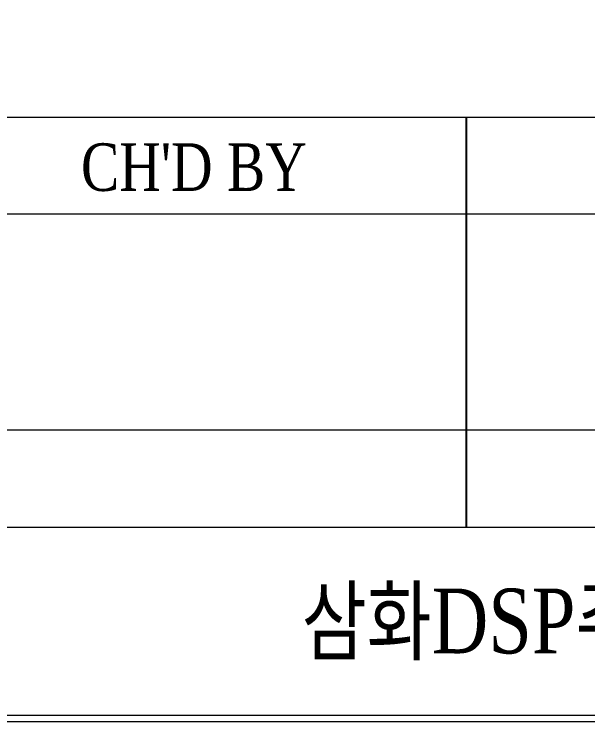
# Model space of a CAD drawing. Header units: millimetres. Extents: x 107 to 2900, y 85 to 3996.
# Drawn here: x 674 to 731.3, y 101.8 to 172.6 of the extents above; entities that cross this region are included whole.
import ezdxf
from ezdxf.enums import TextEntityAlignment as Align

# ---------------------------------------------------------------- set-up
doc = ezdxf.new("R2010")
doc.units = ezdxf.units.MM
doc.layers.add('40', color=4, linetype='Continuous')
doc.layers.add('70', color=7, linetype='Continuous')
doc.styles.add('SS', font='batang.ttc', dxfattribs={"width": 0.8})

msp = doc.modelspace()

# ---------------------------------------------------------------- linework, layer by layer
at = {"layer": '40', "color": 0}
msp.add_line((719.225, 121.244), (719.225, 162.272), dxfattribs=at)
at = {"layer": '40', "color": 0, "lineweight": 13}
for p, q in [((935.162, 152.555), (611.256, 152.555)), ((934.73, 130.961), (611.256, 130.961)), ((934.73, 121.244), (611.256, 121.244))]:
    msp.add_line(p, q, dxfattribs=at)
at = {"layer": '70', "color": 0, "lineweight": 13}
msp.add_line((114.601, 162.272), (935.162, 162.272), dxfattribs=at)
for points in [[(935.162, 101.81), (114.601, 101.81), (114.601, 684.84), (935.162, 684.84)], [(934.514, 102.458), (115.249, 102.458), (115.249, 684.192), (934.514, 684.192)]]:
    msp.add_lwpolyline(points, close=True, dxfattribs=at)

# ---------------------------------------------------------------- texts
at = {"color": 0, "style": 'SS', "width": 0.8}
msp.add_text('삼화DSP주식회사', height=6.4781, dxfattribs=at).set_placement((702.736, 108.657))
at = {"layer": '40', "color": 0, "style": 'SS', "width": 0.8}
msp.add_text("CH'D BY", height=4.7506, dxfattribs=at).set_placement((691.973, 154.897), align=Align.CENTER)

doc.saveas('drawing.dxf')
